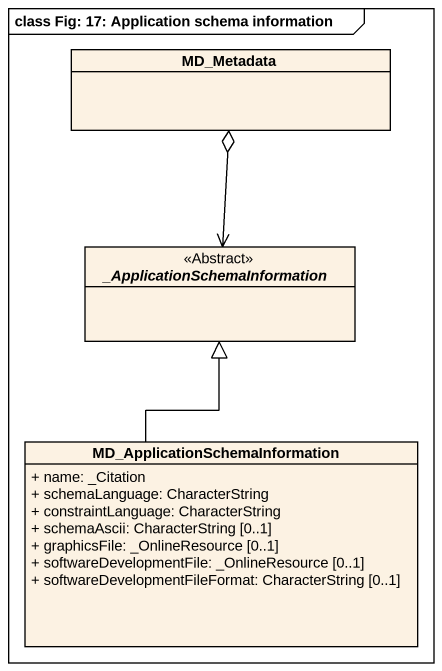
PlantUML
@startuml
mainframe class Fig: 17: Application schema information
hide circle
hide empty members
skinparam classAttributeIconSize 0
class MD_Metadata
abstract class "_ApplicationSchemaInformation" as ApplicationSchemaInformation <<Abstract>>
class "MD_ApplicationSchemaInformation" as MD_ApplicationSchemaInformat {
  + name: _Citation
  + schemaLanguage: CharacterString
  + constraintLanguage: CharacterString
  + schemaAscii: CharacterString [0..1]
  + graphicsFile: _OnlineResource [0..1]
  + softwareDevelopmentFile: _OnlineResource [0..1]
  + softwareDevelopmentFileFormat: CharacterString [0..1]
}
MD_Metadata o--> ApplicationSchemaInformation
MD_ApplicationSchemaInformat -up-|> ApplicationSchemaInformation
@enduml
